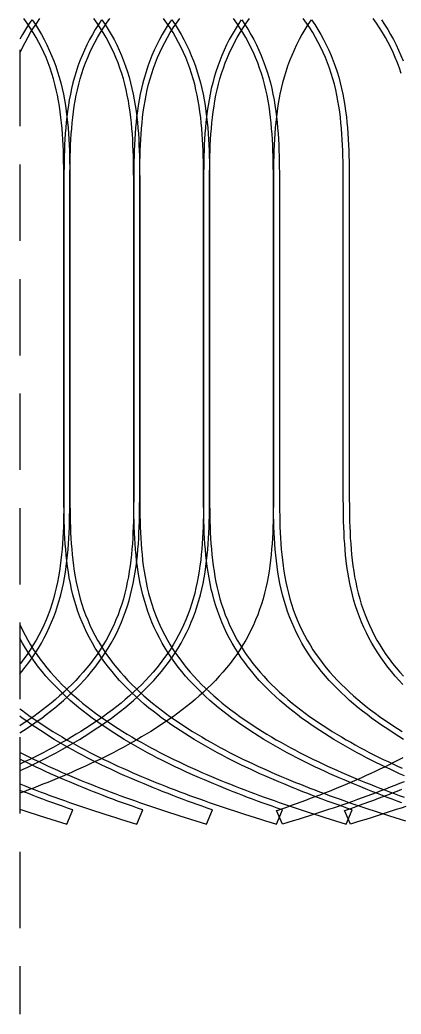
# Model space of a CAD drawing. Header units: metres. Extents: x -2 to 44.3, y -14 to 11.
# Drawn here: x 18.56 to 21.73, y -1.58 to 6.69 of the extents above; entities that cross this region are included whole.
import ezdxf

# ---------------------------------------------------------------- set-up
doc = ezdxf.new("R2010")
doc.units = ezdxf.units.M
doc.header["$LTSCALE"] = 0.05
doc.linetypes.add('DASHED', pattern=[19.05, 12.7, -6.35])
doc.layers.get('0').update_dxf_attribs({"linetype": 'DASHED'})
for name, color, linetype in [('back-layer1', 7, 'Continuous'), ('back-layer2', 7, 'Continuous'), ('front-layer1', 7, 'Continuous')]:
    doc.layers.add(name, color=color, linetype=linetype)

msp = doc.modelspace()

# ---------------------------------------------------------------- linework, layer by layer
msp.add_line((18.5553, 9.2951), (18.5553, -1.58))
msp.add_line((18.5553, 9.2951), (18.5553, -1.58))
at = {"layer": 'back-layer1', "color": 2}
for points in [[(18.5553, 6.4124), (18.5569, 6.4161), (18.5769, 6.4584), (18.5981, 6.5), (18.6206, 6.541), (18.6444, 6.5813), (18.6693, 6.6209), (18.6953, 6.6597), (18.7225, 6.6977)], [(18.5553, 1.2502), (18.5702, 1.2678), (18.6002, 1.3053), (18.6292, 1.3437), (18.6572, 1.3829), (18.684, 1.4229), (18.7097, 1.4637), (18.7342, 1.5053), (18.7575, 1.5476), (18.7794, 1.5906), (18.8, 1.6342), (18.8193, 1.6785), (18.8372, 1.7233), (18.8538, 1.7686), (18.869, 1.8144), (18.8829, 1.8605), (18.8955, 1.9069), (18.9068, 1.9535), (18.917, 2.0004), (18.926, 2.0473), (18.9339, 2.0944), (18.9408, 2.1415), (18.9468, 2.1885), (18.9519, 2.2355), (18.9561, 2.2825), (18.9597, 2.3293), (18.9626, 2.376), (18.965, 2.4226), (18.9669, 2.469), (18.9683, 2.5152), (18.9693, 2.5613), (18.9701, 2.6072), (18.9706, 2.6529), (18.9709, 2.6986), (18.9711, 2.744), (18.9712, 2.7894), (18.9712, 2.8347), (18.9712, 2.88), (18.9712, 4.0355), (18.9712, 5.2362), (18.9712, 5.2815), (18.9713, 5.3268), (18.9715, 5.3722), (18.9718, 5.4176), (18.9723, 5.4631), (18.9731, 5.5088), (18.9741, 5.5545), (18.9755, 5.6003), (18.9773, 5.6462), (18.9797, 5.6922), (18.9826, 5.7382), (18.9861, 5.7843), (18.9903, 5.8305), (18.9953, 5.8766), (19.0011, 5.9228), (19.0079, 5.9688), (19.0156, 6.0148), (19.0244, 6.0606), (19.0343, 6.1063), (19.0453, 6.1517), (19.0576, 6.1968), (19.0711, 6.2415), (19.0858, 6.2859), (19.1019, 6.3298), (19.1192, 6.3732), (19.1379, 6.4161), (19.1579, 6.4584), (19.1791, 6.5), (19.2016, 6.541), (19.2254, 6.5813), (19.2503, 6.6209), (19.2763, 6.6597), (19.3035, 6.6977)], [(18.5553, 0.7577), (18.5852, 0.777), (18.6234, 0.8023), (18.6613, 0.8283), (18.6991, 0.8549), (18.7366, 0.8821), (18.7738, 0.9101), (18.8107, 0.9387), (18.8472, 0.968), (18.8833, 0.9981), (18.9189, 1.029), (18.9541, 1.0606), (18.9887, 1.0931), (19.0226, 1.1264), (19.0559, 1.1605), (19.0885, 1.1954), (19.1203, 1.2312), (19.1512, 1.2678), (19.1812, 1.3053), (19.2102, 1.3437), (19.2382, 1.3829), (19.265, 1.4229), (19.2907, 1.4637), (19.3152, 1.5053), (19.3385, 1.5476), (19.3604, 1.5906), (19.381, 1.6342), (19.4003, 1.6785), (19.4182, 1.7233), (19.4348, 1.7686), (19.45, 1.8144), (19.4639, 1.8605), (19.4765, 1.9069), (19.4878, 1.9535), (19.498, 2.0004), (19.507, 2.0473), (19.5149, 2.0944), (19.5218, 2.1415), (19.5278, 2.1885), (19.5329, 2.2355), (19.5371, 2.2825), (19.5407, 2.3293), (19.5436, 2.376), (19.546, 2.4226), (19.5479, 2.469), (19.5493, 2.5152), (19.5503, 2.5613), (19.5511, 2.6072), (19.5516, 2.6529), (19.5519, 2.6986), (19.5521, 2.744), (19.5522, 2.7894), (19.5522, 2.8347), (19.5522, 2.88), (19.5522, 4.0355), (19.5522, 5.2362), (19.5522, 5.2815), (19.5523, 5.3268), (19.5525, 5.3722), (19.5528, 5.4176), (19.5533, 5.4631), (19.5541, 5.5088), (19.5551, 5.5545), (19.5565, 5.6003), (19.5583, 5.6462), (19.5607, 5.6922), (19.5636, 5.7382), (19.5671, 5.7843), (19.5713, 5.8305), (19.5763, 5.8766), (19.5821, 5.9228), (19.5889, 5.9688), (19.5966, 6.0148), (19.6054, 6.0606), (19.6153, 6.1063), (19.6263, 6.1517), (19.6386, 6.1968), (19.6521, 6.2415), (19.6668, 6.2859), (19.6829, 6.3298), (19.7002, 6.3732), (19.7189, 6.4161), (19.7389, 6.4584), (19.7601, 6.5), (19.7826, 6.541), (19.8064, 6.5813), (19.8313, 6.6209), (19.8573, 6.6597), (19.8845, 6.6977)], [(18.5553, 0.4436), (18.5814, 0.4558), (18.6207, 0.4744), (18.6601, 0.4933), (18.6994, 0.5126), (18.7386, 0.5323), (18.7778, 0.5523), (18.817, 0.5727), (18.8561, 0.5935), (18.8952, 0.6147), (18.9342, 0.6364), (18.9731, 0.6586), (19.012, 0.6812), (19.0507, 0.7043), (19.0893, 0.728), (19.1278, 0.7522), (19.1662, 0.777), (19.2044, 0.8023), (19.2423, 0.8283), (19.2801, 0.8549), (19.3176, 0.8821), (19.3548, 0.9101), (19.3917, 0.9387), (19.4282, 0.968), (19.4643, 0.9981), (19.4999, 1.029), (19.5351, 1.0606), (19.5697, 1.0931), (19.6036, 1.1264), (19.6369, 1.1605), (19.6695, 1.1954), (19.7013, 1.2312), (19.7322, 1.2678), (19.7622, 1.3053), (19.7912, 1.3437), (19.8192, 1.3829), (19.846, 1.4229), (19.8717, 1.4637), (19.8962, 1.5053), (19.9195, 1.5476), (19.9414, 1.5906), (19.962, 1.6342), (19.9813, 1.6785), (19.9992, 1.7233), (20.0158, 1.7686), (20.031, 1.8144), (20.0449, 1.8605), (20.0575, 1.9069), (20.0688, 1.9535), (20.079, 2.0004), (20.088, 2.0473), (20.0959, 2.0944), (20.1028, 2.1415), (20.1088, 2.1885), (20.1139, 2.2355), (20.1181, 2.2825), (20.1217, 2.3293), (20.1246, 2.376), (20.127, 2.4226), (20.1289, 2.469), (20.1303, 2.5152), (20.1313, 2.5613), (20.1321, 2.6072), (20.1326, 2.6529), (20.1329, 2.6986), (20.1331, 2.744), (20.1332, 2.7894), (20.1332, 2.8347), (20.1332, 2.88), (20.1332, 4.0355), (20.1332, 5.2362), (20.1332, 5.2815), (20.1333, 5.3268), (20.1335, 5.3722), (20.1338, 5.4176), (20.1343, 5.4631), (20.1351, 5.5088), (20.1361, 5.5545), (20.1375, 5.6003), (20.1393, 5.6462), (20.1417, 5.6922), (20.1446, 5.7382), (20.1481, 5.7843), (20.1523, 5.8305), (20.1573, 5.8766), (20.1631, 5.9228), (20.1699, 5.9688), (20.1776, 6.0148), (20.1864, 6.0606), (20.1963, 6.1063), (20.2073, 6.1517), (20.2196, 6.1968), (20.2331, 6.2415), (20.2478, 6.2859), (20.2639, 6.3298), (20.2812, 6.3732), (20.2999, 6.4161), (20.3199, 6.4584), (20.3411, 6.5), (20.3636, 6.541), (20.3874, 6.5813), (20.4123, 6.6209), (20.4383, 6.6597), (20.4655, 6.6977)], [(18.6542, 6.6881), (18.6274, 6.6481), (18.6017, 6.6073), (18.5772, 6.5657), (18.5553, 6.5259)], [(19.2352, 6.6881), (19.2084, 6.6481), (19.1827, 6.6073), (19.1582, 6.5657), (19.1349, 6.5234), (19.113, 6.4804), (19.0924, 6.4368), (19.0731, 6.3925), (19.0552, 6.3477), (19.0386, 6.3024), (19.0234, 6.2566), (19.0095, 6.2105), (18.9969, 6.1641), (18.9855, 6.1175), (18.9754, 6.0706), (18.9664, 6.0237), (18.9585, 5.9766), (18.9516, 5.9295), (18.9456, 5.8825), (18.9405, 5.8355), (18.9362, 5.7885), (18.9327, 5.7417), (18.9297, 5.695), (18.9274, 5.6484), (18.9255, 5.602), (18.9241, 5.5558), (18.9231, 5.5097), (18.9223, 5.4638), (18.9218, 5.4181), (18.9215, 5.3724), (18.9213, 5.327), (18.9212, 5.2816), (18.9212, 5.2363), (18.9212, 4.0355), (18.9212, 2.88), (18.9212, 2.8348), (18.9212, 2.7895), (18.9211, 2.7442), (18.9209, 2.6988), (18.9206, 2.6534), (18.9201, 2.6079), (18.9193, 2.5622), (18.9183, 2.5165), (18.9169, 2.4707), (18.915, 2.4248), (18.9127, 2.3788), (18.9098, 2.3328), (18.9063, 2.2867), (18.9021, 2.2405), (18.8971, 2.1944), (18.8913, 2.1482), (18.8845, 2.1022), (18.8768, 2.0562), (18.868, 2.0104), (18.8581, 1.9647), (18.8471, 1.9193), (18.8348, 1.8742), (18.8213, 1.8295), (18.8066, 1.7851), (18.7905, 1.7412), (18.7731, 1.6978), (18.7545, 1.6549), (18.7345, 1.6126), (18.7133, 1.571), (18.6908, 1.53), (18.667, 1.4897), (18.6421, 1.4501), (18.6161, 1.4113), (18.5889, 1.3733), (18.5607, 1.336), (18.5553, 1.3292)], [(19.8162, 6.6881), (19.7894, 6.6481), (19.7637, 6.6073), (19.7392, 6.5657), (19.7159, 6.5234), (19.694, 6.4804), (19.6734, 6.4368), (19.6541, 6.3925), (19.6362, 6.3477), (19.6196, 6.3024), (19.6044, 6.2566), (19.5905, 6.2105), (19.5779, 6.1641), (19.5665, 6.1175), (19.5564, 6.0706), (19.5474, 6.0237), (19.5395, 5.9766), (19.5326, 5.9295), (19.5266, 5.8825), (19.5215, 5.8355), (19.5172, 5.7885), (19.5137, 5.7417), (19.5107, 5.695), (19.5084, 5.6484), (19.5065, 5.602), (19.5051, 5.5558), (19.5041, 5.5097), (19.5033, 5.4638), (19.5028, 5.4181), (19.5025, 5.3724), (19.5023, 5.327), (19.5022, 5.2816), (19.5022, 5.2363), (19.5022, 4.0355), (19.5022, 2.88), (19.5022, 2.8348), (19.5022, 2.7895), (19.5021, 2.7442), (19.5019, 2.6988), (19.5016, 2.6534), (19.5011, 2.6079), (19.5003, 2.5622), (19.4993, 2.5165), (19.4979, 2.4707), (19.496, 2.4248), (19.4937, 2.3788), (19.4908, 2.3328), (19.4873, 2.2867), (19.4831, 2.2405), (19.4781, 2.1944), (19.4723, 2.1482), (19.4655, 2.1022), (19.4578, 2.0562), (19.449, 2.0104), (19.4391, 1.9647), (19.4281, 1.9193), (19.4158, 1.8742), (19.4023, 1.8295), (19.3876, 1.7851), (19.3715, 1.7412), (19.3541, 1.6978), (19.3355, 1.6549), (19.3155, 1.6126), (19.2943, 1.571), (19.2718, 1.53), (19.248, 1.4897), (19.2231, 1.4501), (19.1971, 1.4113), (19.1699, 1.3733), (19.1417, 1.336), (19.1126, 1.2996), (19.0825, 1.2639), (19.0515, 1.229), (19.0198, 1.195), (18.9873, 1.1617), (18.9541, 1.1292), (18.9202, 1.0975), (18.8858, 1.0665), (18.8509, 1.0362), (18.8155, 1.0067), (18.7797, 0.9779), (18.7435, 0.9498), (18.7069, 0.9223), (18.67, 0.8955), (18.6328, 0.8694), (18.5954, 0.8438), (18.5578, 0.8188), (18.5553, 0.8172)], [(20.3972, 6.6881), (20.3704, 6.6481), (20.3447, 6.6073), (20.3202, 6.5657), (20.2969, 6.5234), (20.275, 6.4804), (20.2544, 6.4368), (20.2351, 6.3925), (20.2172, 6.3477), (20.2006, 6.3024), (20.1854, 6.2566), (20.1715, 6.2105), (20.1589, 6.1641), (20.1475, 6.1175), (20.1374, 6.0706), (20.1284, 6.0237), (20.1205, 5.9766), (20.1136, 5.9295), (20.1076, 5.8825), (20.1025, 5.8355), (20.0982, 5.7885), (20.0947, 5.7417), (20.0917, 5.695), (20.0894, 5.6484), (20.0875, 5.602), (20.0861, 5.5558), (20.0851, 5.5097), (20.0843, 5.4638), (20.0838, 5.4181), (20.0835, 5.3724), (20.0833, 5.327), (20.0832, 5.2816), (20.0832, 5.2363), (20.0832, 4.0355), (20.0832, 2.88), (20.0832, 2.8348), (20.0832, 2.7895), (20.0831, 2.7442), (20.0829, 2.6988), (20.0826, 2.6534), (20.0821, 2.6079), (20.0813, 2.5622), (20.0803, 2.5165), (20.0789, 2.4707), (20.077, 2.4248), (20.0747, 2.3788), (20.0718, 2.3328), (20.0683, 2.2867), (20.0641, 2.2405), (20.0591, 2.1944), (20.0533, 2.1482), (20.0465, 2.1022), (20.0388, 2.0562), (20.03, 2.0104), (20.0201, 1.9647), (20.0091, 1.9193), (19.9968, 1.8742), (19.9833, 1.8295), (19.9686, 1.7851), (19.9525, 1.7412), (19.9351, 1.6978), (19.9165, 1.6549), (19.8965, 1.6126), (19.8753, 1.571), (19.8528, 1.53), (19.829, 1.4897), (19.8041, 1.4501), (19.7781, 1.4113), (19.7509, 1.3733), (19.7227, 1.336), (19.6936, 1.2996), (19.6635, 1.2639), (19.6325, 1.229), (19.6008, 1.195), (19.5683, 1.1617), (19.5351, 1.1292), (19.5012, 1.0975), (19.4668, 1.0665), (19.4319, 1.0362), (19.3965, 1.0067), (19.3607, 0.9779), (19.3245, 0.9498), (19.2879, 0.9223), (19.251, 0.8955), (19.2138, 0.8694), (19.1764, 0.8438), (19.1388, 0.8188), (19.101, 0.7944), (19.063, 0.7705), (19.0248, 0.7471), (18.9866, 0.7243), (18.9482, 0.7019), (18.9097, 0.68), (18.8711, 0.6586), (18.8324, 0.6375), (18.7937, 0.6169), (18.7549, 0.5967), (18.7161, 0.5769), (18.6772, 0.5574), (18.6382, 0.5383), (18.5992, 0.5195), (18.5601, 0.501), (18.5553, 0.4988)], [(20.9782, 6.6881), (20.9514, 6.6481), (20.9257, 6.6073), (20.9012, 6.5657), (20.8779, 6.5234), (20.856, 6.4804), (20.8354, 6.4368), (20.8161, 6.3925), (20.7982, 6.3477), (20.7816, 6.3024), (20.7664, 6.2566), (20.7525, 6.2105), (20.7399, 6.1641), (20.7285, 6.1175), (20.7184, 6.0706), (20.7094, 6.0237), (20.7015, 5.9766), (20.6946, 5.9295), (20.6886, 5.8825), (20.6835, 5.8355), (20.6792, 5.7885), (20.6757, 5.7417), (20.6727, 5.695), (20.6704, 5.6484), (20.6685, 5.602), (20.6671, 5.5558), (20.6661, 5.5097), (20.6653, 5.4638), (20.6648, 5.4181), (20.6645, 5.3724), (20.6643, 5.327), (20.6642, 5.2816), (20.6642, 5.2363), (20.6642, 4.0355), (20.6642, 2.88), (20.6642, 2.8348), (20.6642, 2.7895), (20.6641, 2.7442), (20.6639, 2.6988), (20.6636, 2.6534), (20.6631, 2.6079), (20.6623, 2.5622), (20.6613, 2.5165), (20.6599, 2.4707), (20.658, 2.4248), (20.6557, 2.3788), (20.6528, 2.3328), (20.6493, 2.2867), (20.6451, 2.2405), (20.6401, 2.1944), (20.6343, 2.1482), (20.6275, 2.1022), (20.6198, 2.0562), (20.611, 2.0104), (20.6011, 1.9647), (20.5901, 1.9193), (20.5778, 1.8742), (20.5643, 1.8295), (20.5496, 1.7851), (20.5335, 1.7412), (20.5161, 1.6978), (20.4975, 1.6549), (20.4775, 1.6126), (20.4563, 1.571), (20.4338, 1.53), (20.41, 1.4897), (20.3851, 1.4501), (20.3591, 1.4113), (20.3319, 1.3733), (20.3037, 1.336), (20.2746, 1.2996), (20.2445, 1.2639), (20.2135, 1.229), (20.1818, 1.195), (20.1493, 1.1617), (20.1161, 1.1292), (20.0822, 1.0975), (20.0478, 1.0665), (20.0129, 1.0362), (19.9775, 1.0067), (19.9417, 0.9779), (19.9055, 0.9498), (19.8689, 0.9223), (19.832, 0.8955), (19.7948, 0.8694), (19.7574, 0.8438), (19.7198, 0.8188), (19.682, 0.7944), (19.644, 0.7705), (19.6058, 0.7471), (19.5676, 0.7243), (19.5292, 0.7019), (19.4907, 0.68), (19.4521, 0.6586), (19.4134, 0.6375), (19.3747, 0.6169), (19.3359, 0.5967), (19.2971, 0.5769), (19.2582, 0.5574), (19.2192, 0.5383), (19.1802, 0.5195), (19.1411, 0.501), (19.102, 0.4829), (19.0629, 0.465), (19.0237, 0.4474), (18.9844, 0.4301), (18.9451, 0.413), (18.9057, 0.3962), (18.8662, 0.3796), (18.8267, 0.3632), (18.7871, 0.3471), (18.7473, 0.3311), (18.7075, 0.3153), (18.6676, 0.2998), (18.6276, 0.2843), (18.5874, 0.2691), (18.5553, 0.2571)]]:
    msp.add_lwpolyline(points, dxfattribs=at)
at = {"layer": 'back-layer2', "color": 3}
for points in [[(20.6902, 0.1124), (20.6949, 0.114), (20.7352, 0.128), (20.7753, 0.1421), (20.8152, 0.1563), (20.855, 0.1706), (20.8946, 0.1851), (20.934, 0.1996), (20.9734, 0.2144), (21.0125, 0.2292), (21.0516, 0.2443), (21.0906, 0.2595), (21.1294, 0.2749), (21.1682, 0.2905), (21.2069, 0.3063), (21.2455, 0.3222), (21.2841, 0.3385), (21.3226, 0.3549), (21.361, 0.3716), (21.3994, 0.3885), (21.4377, 0.4057), (21.476, 0.4232), (21.5143, 0.441), (21.5525, 0.459), (21.5907, 0.4774), (21.6289, 0.4962), (21.667, 0.5152), (21.705, 0.5347), (21.7431, 0.5545)], [(21.7519, 0.3525), (21.7135, 0.3368), (21.6749, 0.3213), (21.6363, 0.306), (21.5975, 0.2909), (21.5587, 0.2759), (21.5197, 0.2611), (21.4806, 0.2465), (21.4414, 0.232), (21.402, 0.2176), (21.3624, 0.2034), (21.3227, 0.1892), (21.2827, 0.1752), (21.2426, 0.1613), (21.2023, 0.1475), (21.1617, 0.1338), (21.1209, 0.1201), (21.0798, 0.1065), (21.0385, 0.0931), (20.9969, 0.0796), (20.955, 0.0662), (20.9127, 0.0529), (20.8701, 0.0396), (20.8272, 0.0264), (20.7839, 0.0132), (20.7402, 0), (20.6902, 0.1124)], [(21.2542, 0.1124), (21.2589, 0.114), (21.2992, 0.128), (21.3393, 0.1421), (21.3792, 0.1563), (21.419, 0.1706), (21.4586, 0.1851), (21.498, 0.1996), (21.5374, 0.2144), (21.5765, 0.2292), (21.6156, 0.2443), (21.6546, 0.2595), (21.6934, 0.2749), (21.7322, 0.2905)], [(21.7663, 0.1475), (21.7257, 0.1338), (21.6849, 0.1201), (21.6438, 0.1065), (21.6025, 0.0931), (21.5609, 0.0796), (21.519, 0.0662), (21.4767, 0.0529), (21.4341, 0.0396), (21.3912, 0.0264), (21.3479, 0.0132), (21.3042, 0), (21.2542, 0.1124)]]:
    msp.add_lwpolyline(points, dxfattribs=at)
at = {"layer": 'front-layer1', "color": 2}
for points in [[(18.5553, 1.6586), (18.5569, 1.6549), (18.5769, 1.6126), (18.5981, 1.571), (18.6206, 1.53), (18.6444, 1.4897), (18.6693, 1.4501), (18.6953, 1.4113), (18.7225, 1.3733), (18.7507, 1.336), (18.7798, 1.2996), (18.8099, 1.2639), (18.8409, 1.229), (18.8726, 1.195), (18.9051, 1.1617), (18.9383, 1.1292), (18.9721, 1.0975), (19.0065, 1.0665), (19.0415, 1.0362), (19.0769, 1.0067), (19.1127, 0.9779), (19.1489, 0.9498), (19.1855, 0.9223), (19.2224, 0.8955), (19.2596, 0.8694), (19.297, 0.8438), (19.3346, 0.8188), (19.3724, 0.7944), (19.4104, 0.7705), (19.4486, 0.7471), (19.4868, 0.7243), (19.5252, 0.7019), (19.5637, 0.68), (19.6023, 0.6586), (19.6409, 0.6375), (19.6797, 0.6169), (19.7185, 0.5967), (19.7573, 0.5769), (19.7962, 0.5574), (19.8352, 0.5383), (19.8742, 0.5195), (19.9133, 0.501), (19.9524, 0.4829), (19.9915, 0.465), (20.0307, 0.4474), (20.07, 0.4301), (20.1093, 0.413), (20.1487, 0.3962), (20.1882, 0.3796), (20.2277, 0.3632), (20.2673, 0.3471), (20.3071, 0.3311), (20.3469, 0.3153), (20.3868, 0.2998), (20.4268, 0.2843), (20.467, 0.2691), (20.5073, 0.254), (20.5477, 0.239), (20.5883, 0.2242), (20.6291, 0.2096), (20.67, 0.195), (20.7112, 0.1805), (20.7525, 0.1662), (20.7941, 0.152), (20.8359, 0.1378), (20.8779, 0.1238), (20.9202, 0.1098), (20.9628, 0.0959), (21.0057, 0.082), (21.0489, 0.0683), (21.0924, 0.0545), (21.1363, 0.0408), (21.1805, 0.0272), (21.2252, 0.0136), (21.2702, 0), (21.3202, 0.1179), (21.3172, 0.1189), (21.2757, 0.1333), (21.2344, 0.1478), (21.1932, 0.1625), (21.1523, 0.1772), (21.1115, 0.1921), (21.0708, 0.2071), (21.0303, 0.2223), (20.99, 0.2376), (20.9497, 0.2531), (20.9096, 0.2688), (20.8695, 0.2847), (20.8296, 0.3007), (20.7897, 0.317), (20.7499, 0.3335), (20.7102, 0.3502), (20.6705, 0.3671), (20.6309, 0.3843), (20.5914, 0.4017), (20.5519, 0.4194), (20.5124, 0.4374), (20.473, 0.4558), (20.4337, 0.4744), (20.3943, 0.4933), (20.355, 0.5126), (20.3158, 0.5323), (20.2766, 0.5523), (20.2374, 0.5727), (20.1983, 0.5935), (20.1592, 0.6147), (20.1202, 0.6364), (20.0813, 0.6586), (20.0424, 0.6812), (20.0037, 0.7043), (19.965, 0.728), (19.9265, 0.7522), (19.8882, 0.777), (19.85, 0.8023), (19.812, 0.8283), (19.7743, 0.8549), (19.7368, 0.8821), (19.6996, 0.9101), (19.6627, 0.9387), (19.6262, 0.968), (19.5901, 0.9981), (19.5545, 1.029), (19.5193, 1.0606), (19.4847, 1.0931), (19.4508, 1.1264), (19.4175, 1.1605), (19.3849, 1.1954), (19.3531, 1.2312), (19.3222, 1.2678), (19.2922, 1.3053), (19.2632, 1.3437), (19.2352, 1.3829), (19.2084, 1.4229), (19.1827, 1.4637), (19.1582, 1.5053), (19.1349, 1.5476), (19.113, 1.5906), (19.0924, 1.6342), (19.0731, 1.6785), (19.0552, 1.7233), (19.0386, 1.7686), (19.0234, 1.8144), (19.0095, 1.8605), (18.9969, 1.9069), (18.9855, 1.9535), (18.9754, 2.0004), (18.9664, 2.0473), (18.9585, 2.0944), (18.9516, 2.1415), (18.9456, 2.1885), (18.9405, 2.2355), (18.9362, 2.2825), (18.9327, 2.3293), (18.9297, 2.376), (18.9274, 2.4226), (18.9255, 2.469), (18.9241, 2.5152), (18.9231, 2.5613), (18.9223, 2.6072), (18.9218, 2.6529), (18.9215, 2.6986), (18.9213, 2.744), (18.9212, 2.7894), (18.9212, 2.8347), (18.9212, 4.0355), (18.9212, 5.191), (18.9212, 5.2362), (18.9212, 5.2815), (18.9211, 5.3268), (18.9209, 5.3722), (18.9206, 5.4176), (18.9201, 5.4631), (18.9193, 5.5088), (18.9183, 5.5545), (18.9169, 5.6003), (18.915, 5.6462), (18.9127, 5.6922), (18.9098, 5.7382), (18.9063, 5.7843), (18.9021, 5.8305), (18.8971, 5.8766), (18.8913, 5.9228), (18.8845, 5.9688), (18.8768, 6.0148), (18.868, 6.0606), (18.8581, 6.1063), (18.8471, 6.1517), (18.8348, 6.1968), (18.8213, 6.2415), (18.8066, 6.2859), (18.7905, 6.3298), (18.7731, 6.3732), (18.7545, 6.4161), (18.7345, 6.4584), (18.7133, 6.5), (18.6908, 6.541), (18.667, 6.5813), (18.6421, 6.6209), (18.6161, 6.6597), (18.5889, 6.6977)], [(21.7333, 0.1772), (21.6925, 0.1921), (21.6518, 0.2071), (21.6113, 0.2223), (21.571, 0.2376), (21.5307, 0.2531), (21.4906, 0.2688), (21.4505, 0.2847), (21.4106, 0.3007), (21.3707, 0.317), (21.3309, 0.3335), (21.2912, 0.3502), (21.2515, 0.3671), (21.2119, 0.3843), (21.1724, 0.4017), (21.1329, 0.4194), (21.0934, 0.4374), (21.054, 0.4558), (21.0147, 0.4744), (20.9753, 0.4933), (20.936, 0.5126), (20.8968, 0.5323), (20.8576, 0.5523), (20.8184, 0.5727), (20.7793, 0.5935), (20.7402, 0.6147), (20.7012, 0.6364), (20.6623, 0.6586), (20.6234, 0.6812), (20.5847, 0.7043), (20.546, 0.728), (20.5075, 0.7522), (20.4692, 0.777), (20.431, 0.8023), (20.393, 0.8283), (20.3553, 0.8549), (20.3178, 0.8821), (20.2806, 0.9101), (20.2437, 0.9387), (20.2072, 0.968), (20.1711, 0.9981), (20.1355, 1.029), (20.1003, 1.0606), (20.0657, 1.0931), (20.0318, 1.1264), (19.9985, 1.1605), (19.9659, 1.1954), (19.9341, 1.2312), (19.9032, 1.2678), (19.8732, 1.3053), (19.8442, 1.3437), (19.8162, 1.3829), (19.7894, 1.4229), (19.7637, 1.4637), (19.7392, 1.5053), (19.7159, 1.5476), (19.694, 1.5906), (19.6734, 1.6342), (19.6541, 1.6785), (19.6362, 1.7233), (19.6196, 1.7686), (19.6044, 1.8144), (19.5905, 1.8605), (19.5779, 1.9069), (19.5665, 1.9535), (19.5564, 2.0004), (19.5474, 2.0473), (19.5395, 2.0944), (19.5326, 2.1415), (19.5266, 2.1885), (19.5215, 2.2355), (19.5172, 2.2825), (19.5137, 2.3293), (19.5107, 2.376), (19.5084, 2.4226), (19.5065, 2.469), (19.5051, 2.5152), (19.5041, 2.5613), (19.5033, 2.6072), (19.5028, 2.6529), (19.5025, 2.6986), (19.5023, 2.744), (19.5022, 2.7894), (19.5022, 2.8347), (19.5022, 4.0355), (19.5022, 5.191), (19.5022, 5.2362), (19.5022, 5.2815), (19.5021, 5.3268), (19.5019, 5.3722), (19.5016, 5.4176), (19.5011, 5.4631), (19.5003, 5.5088), (19.4993, 5.5545), (19.4979, 5.6003), (19.496, 5.6462), (19.4937, 5.6922), (19.4908, 5.7382), (19.4873, 5.7843), (19.4831, 5.8305), (19.4781, 5.8766), (19.4723, 5.9228), (19.4655, 5.9688), (19.4578, 6.0148), (19.449, 6.0606), (19.4391, 6.1063), (19.4281, 6.1517), (19.4158, 6.1968), (19.4023, 6.2415), (19.3876, 6.2859), (19.3715, 6.3298), (19.3541, 6.3732), (19.3355, 6.4161), (19.3155, 6.4584), (19.2943, 6.5), (19.2718, 6.541), (19.248, 6.5813), (19.2231, 6.6209), (19.1971, 6.6597), (19.1699, 6.6977)], [(21.7534, 0.4017), (21.7139, 0.4194), (21.6744, 0.4374), (21.635, 0.4558), (21.5957, 0.4744), (21.5563, 0.4933), (21.517, 0.5126), (21.4778, 0.5323), (21.4386, 0.5523), (21.3994, 0.5727), (21.3603, 0.5935), (21.3212, 0.6147), (21.2822, 0.6364), (21.2433, 0.6586), (21.2044, 0.6812), (21.1657, 0.7043), (21.127, 0.728), (21.0885, 0.7522), (21.0502, 0.777), (21.012, 0.8023), (20.974, 0.8283), (20.9363, 0.8549), (20.8988, 0.8821), (20.8616, 0.9101), (20.8247, 0.9387), (20.7882, 0.968), (20.7521, 0.9981), (20.7165, 1.029), (20.6813, 1.0606), (20.6467, 1.0931), (20.6128, 1.1264), (20.5795, 1.1605), (20.5469, 1.1954), (20.5151, 1.2312), (20.4842, 1.2678), (20.4542, 1.3053), (20.4252, 1.3437), (20.3972, 1.3829), (20.3704, 1.4229), (20.3447, 1.4637), (20.3202, 1.5053), (20.2969, 1.5476), (20.275, 1.5906), (20.2544, 1.6342), (20.2351, 1.6785), (20.2172, 1.7233), (20.2006, 1.7686), (20.1854, 1.8144), (20.1715, 1.8605), (20.1589, 1.9069), (20.1475, 1.9535), (20.1374, 2.0004), (20.1284, 2.0473), (20.1205, 2.0944), (20.1136, 2.1415), (20.1076, 2.1885), (20.1025, 2.2355), (20.0982, 2.2825), (20.0947, 2.3293), (20.0917, 2.376), (20.0894, 2.4226), (20.0875, 2.469), (20.0861, 2.5152), (20.0851, 2.5613), (20.0843, 2.6072), (20.0838, 2.6529), (20.0835, 2.6986), (20.0833, 2.744), (20.0832, 2.7894), (20.0832, 2.8347), (20.0832, 4.0355), (20.0832, 5.191), (20.0832, 5.2362), (20.0832, 5.2815), (20.0831, 5.3268), (20.0829, 5.3722), (20.0826, 5.4176), (20.0821, 5.4631), (20.0813, 5.5088), (20.0803, 5.5545), (20.0789, 5.6003), (20.077, 5.6462), (20.0747, 5.6922), (20.0718, 5.7382), (20.0683, 5.7843), (20.0641, 5.8305), (20.0591, 5.8766), (20.0533, 5.9228), (20.0465, 5.9688), (20.0388, 6.0148), (20.03, 6.0606), (20.0201, 6.1063), (20.0091, 6.1517), (19.9968, 6.1968), (19.9833, 6.2415), (19.9686, 6.2859), (19.9525, 6.3298), (19.9351, 6.3732), (19.9165, 6.4161), (19.8965, 6.4584), (19.8753, 6.5), (19.8528, 6.541), (19.829, 6.5813), (19.8041, 6.6209), (19.7781, 6.6597), (19.7509, 6.6977)], [(21.7467, 0.7043), (21.708, 0.728), (21.6695, 0.7522), (21.6312, 0.777), (21.593, 0.8023), (21.555, 0.8283), (21.5173, 0.8549), (21.4798, 0.8821), (21.4426, 0.9101), (21.4057, 0.9387), (21.3692, 0.968), (21.3331, 0.9981), (21.2975, 1.029), (21.2623, 1.0606), (21.2277, 1.0931), (21.1938, 1.1264), (21.1605, 1.1605), (21.1279, 1.1954), (21.0961, 1.2312), (21.0652, 1.2678), (21.0352, 1.3053), (21.0062, 1.3437), (20.9782, 1.3829), (20.9514, 1.4229), (20.9257, 1.4637), (20.9012, 1.5053), (20.8779, 1.5476), (20.856, 1.5906), (20.8354, 1.6342), (20.8161, 1.6785), (20.7982, 1.7233), (20.7816, 1.7686), (20.7664, 1.8144), (20.7525, 1.8605), (20.7399, 1.9069), (20.7285, 1.9535), (20.7184, 2.0004), (20.7094, 2.0473), (20.7015, 2.0944), (20.6946, 2.1415), (20.6886, 2.1885), (20.6835, 2.2355), (20.6792, 2.2825), (20.6757, 2.3293), (20.6727, 2.376), (20.6704, 2.4226), (20.6685, 2.469), (20.6671, 2.5152), (20.6661, 2.5613), (20.6653, 2.6072), (20.6648, 2.6529), (20.6645, 2.6986), (20.6643, 2.744), (20.6642, 2.7894), (20.6642, 2.8347), (20.6642, 4.0355), (20.6642, 5.191), (20.6642, 5.2362), (20.6642, 5.2815), (20.6641, 5.3268), (20.6639, 5.3722), (20.6636, 5.4176), (20.6631, 5.4631), (20.6623, 5.5088), (20.6613, 5.5545), (20.6599, 5.6003), (20.658, 5.6462), (20.6557, 5.6922), (20.6528, 5.7382), (20.6493, 5.7843), (20.6451, 5.8305), (20.6401, 5.8766), (20.6343, 5.9228), (20.6275, 5.9688), (20.6198, 6.0148), (20.611, 6.0606), (20.6011, 6.1063), (20.5901, 6.1517), (20.5778, 6.1968), (20.5643, 6.2415), (20.5496, 6.2859), (20.5335, 6.3298), (20.5161, 6.3732), (20.4975, 6.4161), (20.4775, 6.4584), (20.4563, 6.5), (20.4338, 6.541), (20.41, 6.5813), (20.3851, 6.6209), (20.3591, 6.6597), (20.3319, 6.6977)], [(21.7415, 1.1605), (21.7089, 1.1954), (21.6771, 1.2312), (21.6462, 1.2678), (21.6162, 1.3053), (21.5872, 1.3437), (21.5592, 1.3829), (21.5324, 1.4229), (21.5067, 1.4637), (21.4822, 1.5053), (21.4589, 1.5476), (21.437, 1.5906), (21.4164, 1.6342), (21.3971, 1.6785), (21.3792, 1.7233), (21.3626, 1.7686), (21.3474, 1.8144), (21.3335, 1.8605), (21.3209, 1.9069), (21.3095, 1.9535), (21.2994, 2.0004), (21.2904, 2.0473), (21.2825, 2.0944), (21.2756, 2.1415), (21.2696, 2.1885), (21.2645, 2.2355), (21.2602, 2.2825), (21.2567, 2.3293), (21.2537, 2.376), (21.2514, 2.4226), (21.2495, 2.469), (21.2481, 2.5152), (21.2471, 2.5613), (21.2463, 2.6072), (21.2458, 2.6529), (21.2455, 2.6986), (21.2453, 2.744), (21.2452, 2.7894), (21.2452, 2.8347), (21.2452, 4.0355), (21.2452, 5.191), (21.2452, 5.2362), (21.2452, 5.2815), (21.2451, 5.3268), (21.2449, 5.3722), (21.2446, 5.4176), (21.2441, 5.4631), (21.2433, 5.5088), (21.2423, 5.5545), (21.2409, 5.6003), (21.239, 5.6462), (21.2367, 5.6922), (21.2338, 5.7382), (21.2303, 5.7843), (21.2261, 5.8305), (21.2211, 5.8766), (21.2153, 5.9228), (21.2085, 5.9688), (21.2008, 6.0148), (21.192, 6.0606), (21.1821, 6.1063), (21.1711, 6.1517), (21.1588, 6.1968), (21.1453, 6.2415), (21.1306, 6.2859), (21.1145, 6.3298), (21.0971, 6.3732), (21.0785, 6.4161), (21.0585, 6.4584), (21.0373, 6.5), (21.0148, 6.541), (20.991, 6.5813), (20.9661, 6.6209), (20.9401, 6.6597), (20.9129, 6.6977)], [(21.7263, 6.2415), (21.7116, 6.2859), (21.6955, 6.3298), (21.6781, 6.3732), (21.6595, 6.4161), (21.6395, 6.4584), (21.6183, 6.5), (21.5958, 6.541), (21.572, 6.5813), (21.5471, 6.6209), (21.5211, 6.6597), (21.4939, 6.6977)], [(18.6572, 6.6881), (18.684, 6.6481), (18.7097, 6.6073), (18.7342, 6.5657), (18.7575, 6.5234), (18.7794, 6.4804), (18.8, 6.4368), (18.8193, 6.3925), (18.8372, 6.3477), (18.8538, 6.3024), (18.869, 6.2566), (18.8829, 6.2105), (18.8955, 6.1641), (18.9068, 6.1175), (18.917, 6.0706), (18.926, 6.0237), (18.9339, 5.9766), (18.9408, 5.9295), (18.9468, 5.8825), (18.9519, 5.8355), (18.9561, 5.7885), (18.9597, 5.7417), (18.9626, 5.695), (18.965, 5.6484), (18.9669, 5.602), (18.9683, 5.5558), (18.9693, 5.5097), (18.9701, 5.4638), (18.9706, 5.4181), (18.9709, 5.3724), (18.9711, 5.327), (18.9712, 5.2816), (18.9712, 5.2363), (18.9712, 5.191), (18.9712, 4.0355), (18.9712, 2.8348), (18.9712, 2.7895), (18.9713, 2.7442), (18.9715, 2.6988), (18.9718, 2.6534), (18.9723, 2.6079), (18.9731, 2.5622), (18.9741, 2.5165), (18.9755, 2.4707), (18.9773, 2.4248), (18.9797, 2.3788), (18.9826, 2.3328), (18.9861, 2.2867), (18.9903, 2.2405), (18.9953, 2.1944), (19.0011, 2.1482), (19.0079, 2.1022), (19.0156, 2.0562), (19.0244, 2.0104), (19.0343, 1.9647), (19.0453, 1.9193), (19.0576, 1.8742), (19.0711, 1.8295), (19.0858, 1.7851), (19.1019, 1.7412), (19.1192, 1.6978), (19.1379, 1.6549), (19.1579, 1.6126), (19.1791, 1.571), (19.2016, 1.53), (19.2254, 1.4897), (19.2503, 1.4501), (19.2763, 1.4113), (19.3035, 1.3733), (19.3317, 1.336), (19.3608, 1.2996), (19.3909, 1.2639), (19.4219, 1.229), (19.4536, 1.195), (19.4861, 1.1617), (19.5193, 1.1292), (19.5531, 1.0975), (19.5875, 1.0665), (19.6225, 1.0362), (19.6579, 1.0067), (19.6937, 0.9779), (19.7299, 0.9498), (19.7665, 0.9223), (19.8034, 0.8955), (19.8406, 0.8694), (19.878, 0.8438), (19.9156, 0.8188), (19.9534, 0.7944), (19.9914, 0.7705), (20.0296, 0.7471), (20.0678, 0.7243), (20.1062, 0.7019), (20.1447, 0.68), (20.1833, 0.6586), (20.2219, 0.6375), (20.2607, 0.6169), (20.2995, 0.5967), (20.3383, 0.5769), (20.3772, 0.5574), (20.4162, 0.5383), (20.4552, 0.5195), (20.4943, 0.501), (20.5334, 0.4829), (20.5725, 0.465), (20.6117, 0.4474), (20.651, 0.4301), (20.6903, 0.413), (20.7297, 0.3962), (20.7692, 0.3796), (20.8087, 0.3632), (20.8483, 0.3471), (20.8881, 0.3311), (20.9279, 0.3153), (20.9678, 0.2998), (21.0078, 0.2843), (21.048, 0.2691), (21.0883, 0.254), (21.1287, 0.239), (21.1693, 0.2242), (21.2101, 0.2096), (21.251, 0.195), (21.2922, 0.1805), (21.3335, 0.1662), (21.3751, 0.152), (21.4169, 0.1378), (21.4589, 0.1238), (21.5012, 0.1098), (21.5438, 0.0959), (21.5867, 0.082), (21.6299, 0.0683), (21.6734, 0.0545), (21.7173, 0.0408), (21.7615, 0.0272)], [(19.2382, 6.6881), (19.265, 6.6481), (19.2907, 6.6073), (19.3152, 6.5657), (19.3385, 6.5234), (19.3604, 6.4804), (19.381, 6.4368), (19.4003, 6.3925), (19.4182, 6.3477), (19.4348, 6.3024), (19.45, 6.2566), (19.4639, 6.2105), (19.4765, 6.1641), (19.4878, 6.1175), (19.498, 6.0706), (19.507, 6.0237), (19.5149, 5.9766), (19.5218, 5.9295), (19.5278, 5.8825), (19.5329, 5.8355), (19.5371, 5.7885), (19.5407, 5.7417), (19.5436, 5.695), (19.546, 5.6484), (19.5479, 5.602), (19.5493, 5.5558), (19.5503, 5.5097), (19.5511, 5.4638), (19.5516, 5.4181), (19.5519, 5.3724), (19.5521, 5.327), (19.5522, 5.2816), (19.5522, 5.2363), (19.5522, 5.191), (19.5522, 4.0355), (19.5522, 2.8348), (19.5522, 2.7895), (19.5523, 2.7442), (19.5525, 2.6988), (19.5528, 2.6534), (19.5533, 2.6079), (19.5541, 2.5622), (19.5551, 2.5165), (19.5565, 2.4707), (19.5583, 2.4248), (19.5607, 2.3788), (19.5636, 2.3328), (19.5671, 2.2867), (19.5713, 2.2405), (19.5763, 2.1944), (19.5821, 2.1482), (19.5889, 2.1022), (19.5966, 2.0562), (19.6054, 2.0104), (19.6153, 1.9647), (19.6263, 1.9193), (19.6386, 1.8742), (19.6521, 1.8295), (19.6668, 1.7851), (19.6829, 1.7412), (19.7002, 1.6978), (19.7189, 1.6549), (19.7389, 1.6126), (19.7601, 1.571), (19.7826, 1.53), (19.8064, 1.4897), (19.8313, 1.4501), (19.8573, 1.4113), (19.8845, 1.3733), (19.9127, 1.336), (19.9418, 1.2996), (19.9719, 1.2639), (20.0029, 1.229), (20.0346, 1.195), (20.0671, 1.1617), (20.1003, 1.1292), (20.1341, 1.0975), (20.1685, 1.0665), (20.2035, 1.0362), (20.2389, 1.0067), (20.2747, 0.9779), (20.3109, 0.9498), (20.3475, 0.9223), (20.3844, 0.8955), (20.4216, 0.8694), (20.459, 0.8438), (20.4966, 0.8188), (20.5344, 0.7944), (20.5724, 0.7705), (20.6106, 0.7471), (20.6488, 0.7243), (20.6872, 0.7019), (20.7257, 0.68), (20.7643, 0.6586), (20.8029, 0.6375), (20.8417, 0.6169), (20.8805, 0.5967), (20.9193, 0.5769), (20.9582, 0.5574), (20.9972, 0.5383), (21.0362, 0.5195), (21.0753, 0.501), (21.1144, 0.4829), (21.1535, 0.465), (21.1927, 0.4474), (21.232, 0.4301), (21.2713, 0.413), (21.3107, 0.3962), (21.3502, 0.3796), (21.3897, 0.3632), (21.4293, 0.3471), (21.4691, 0.3311), (21.5089, 0.3153), (21.5488, 0.2998), (21.5888, 0.2843), (21.629, 0.2691), (21.6693, 0.254), (21.7097, 0.239), (21.7503, 0.2242)], [(19.8192, 6.6881), (19.846, 6.6481), (19.8717, 6.6073), (19.8962, 6.5657), (19.9195, 6.5234), (19.9414, 6.4804), (19.962, 6.4368), (19.9813, 6.3925), (19.9992, 6.3477), (20.0158, 6.3024), (20.031, 6.2566), (20.0449, 6.2105), (20.0575, 6.1641), (20.0688, 6.1175), (20.079, 6.0706), (20.088, 6.0237), (20.0959, 5.9766), (20.1028, 5.9295), (20.1088, 5.8825), (20.1139, 5.8355), (20.1181, 5.7885), (20.1217, 5.7417), (20.1246, 5.695), (20.127, 5.6484), (20.1289, 5.602), (20.1303, 5.5558), (20.1313, 5.5097), (20.1321, 5.4638), (20.1326, 5.4181), (20.1329, 5.3724), (20.1331, 5.327), (20.1332, 5.2816), (20.1332, 5.2363), (20.1332, 5.191), (20.1332, 4.0355), (20.1332, 2.8348), (20.1332, 2.7895), (20.1333, 2.7442), (20.1335, 2.6988), (20.1338, 2.6534), (20.1343, 2.6079), (20.1351, 2.5622), (20.1361, 2.5165), (20.1375, 2.4707), (20.1393, 2.4248), (20.1417, 2.3788), (20.1446, 2.3328), (20.1481, 2.2867), (20.1523, 2.2405), (20.1573, 2.1944), (20.1631, 2.1482), (20.1699, 2.1022), (20.1776, 2.0562), (20.1864, 2.0104), (20.1963, 1.9647), (20.2073, 1.9193), (20.2196, 1.8742), (20.2331, 1.8295), (20.2478, 1.7851), (20.2639, 1.7412), (20.2812, 1.6978), (20.2999, 1.6549), (20.3199, 1.6126), (20.3411, 1.571), (20.3636, 1.53), (20.3874, 1.4897), (20.4123, 1.4501), (20.4383, 1.4113), (20.4655, 1.3733), (20.4937, 1.336), (20.5228, 1.2996), (20.5529, 1.2639), (20.5839, 1.229), (20.6156, 1.195), (20.6481, 1.1617), (20.6813, 1.1292), (20.7151, 1.0975), (20.7495, 1.0665), (20.7845, 1.0362), (20.8199, 1.0067), (20.8557, 0.9779), (20.8919, 0.9498), (20.9285, 0.9223), (20.9654, 0.8955), (21.0026, 0.8694), (21.04, 0.8438), (21.0776, 0.8188), (21.1154, 0.7944), (21.1534, 0.7705), (21.1916, 0.7471), (21.2298, 0.7243), (21.2682, 0.7019), (21.3067, 0.68), (21.3453, 0.6586), (21.3839, 0.6375), (21.4227, 0.6169), (21.4615, 0.5967), (21.5003, 0.5769), (21.5392, 0.5574), (21.5782, 0.5383), (21.6172, 0.5195), (21.6563, 0.501), (21.6954, 0.4829), (21.7345, 0.465)], [(20.4002, 6.6881), (20.427, 6.6481), (20.4527, 6.6073), (20.4772, 6.5657), (20.5005, 6.5234), (20.5224, 6.4804), (20.543, 6.4368), (20.5623, 6.3925), (20.5802, 6.3477), (20.5968, 6.3024), (20.612, 6.2566), (20.6259, 6.2105), (20.6385, 6.1641), (20.6498, 6.1175), (20.66, 6.0706), (20.669, 6.0237), (20.6769, 5.9766), (20.6838, 5.9295), (20.6898, 5.8825), (20.6949, 5.8355), (20.6991, 5.7885), (20.7027, 5.7417), (20.7056, 5.695), (20.708, 5.6484), (20.7099, 5.602), (20.7113, 5.5558), (20.7123, 5.5097), (20.7131, 5.4638), (20.7136, 5.4181), (20.7139, 5.3724), (20.7141, 5.327), (20.7142, 5.2816), (20.7142, 5.2363), (20.7142, 5.191), (20.7142, 4.0355), (20.7142, 2.8348), (20.7142, 2.7895), (20.7143, 2.7442), (20.7145, 2.6988), (20.7148, 2.6534), (20.7153, 2.6079), (20.7161, 2.5622), (20.7171, 2.5165), (20.7185, 2.4707), (20.7203, 2.4248), (20.7227, 2.3788), (20.7256, 2.3328), (20.7291, 2.2867), (20.7333, 2.2405), (20.7383, 2.1944), (20.7441, 2.1482), (20.7509, 2.1022), (20.7586, 2.0562), (20.7674, 2.0104), (20.7773, 1.9647), (20.7883, 1.9193), (20.8006, 1.8742), (20.8141, 1.8295), (20.8288, 1.7851), (20.8449, 1.7412), (20.8622, 1.6978), (20.8809, 1.6549), (20.9009, 1.6126), (20.9221, 1.571), (20.9446, 1.53), (20.9684, 1.4897), (20.9933, 1.4501), (21.0193, 1.4113), (21.0465, 1.3733), (21.0747, 1.336), (21.1038, 1.2996), (21.1339, 1.2639), (21.1649, 1.229), (21.1966, 1.195), (21.2291, 1.1617), (21.2623, 1.1292), (21.2961, 1.0975), (21.3305, 1.0665), (21.3655, 1.0362), (21.4009, 1.0067), (21.4367, 0.9779), (21.4729, 0.9498), (21.5095, 0.9223), (21.5464, 0.8955), (21.5836, 0.8694), (21.621, 0.8438), (21.6586, 0.8188), (21.6964, 0.7944), (21.7344, 0.7705)], [(20.9812, 6.6881), (21.008, 6.6481), (21.0337, 6.6073), (21.0582, 6.5657), (21.0815, 6.5234), (21.1034, 6.4804), (21.124, 6.4368), (21.1433, 6.3925), (21.1612, 6.3477), (21.1778, 6.3024), (21.193, 6.2566), (21.2069, 6.2105), (21.2195, 6.1641), (21.2308, 6.1175), (21.241, 6.0706), (21.25, 6.0237), (21.2579, 5.9766), (21.2648, 5.9295), (21.2708, 5.8825), (21.2759, 5.8355), (21.2801, 5.7885), (21.2837, 5.7417), (21.2866, 5.695), (21.289, 5.6484), (21.2909, 5.602), (21.2923, 5.5558), (21.2933, 5.5097), (21.2941, 5.4638), (21.2946, 5.4181), (21.2949, 5.3724), (21.2951, 5.327), (21.2952, 5.2816), (21.2952, 5.2363), (21.2952, 5.191), (21.2952, 4.0355), (21.2952, 2.8348), (21.2952, 2.7895), (21.2953, 2.7442), (21.2955, 2.6988), (21.2958, 2.6534), (21.2963, 2.6079), (21.2971, 2.5622), (21.2981, 2.5165), (21.2995, 2.4707), (21.3013, 2.4248), (21.3037, 2.3788), (21.3066, 2.3328), (21.3101, 2.2867), (21.3143, 2.2405), (21.3193, 2.1944), (21.3251, 2.1482), (21.3319, 2.1022), (21.3396, 2.0562), (21.3484, 2.0104), (21.3583, 1.9647), (21.3693, 1.9193), (21.3816, 1.8742), (21.3951, 1.8295), (21.4098, 1.7851), (21.4259, 1.7412), (21.4432, 1.6978), (21.4619, 1.6549), (21.4819, 1.6126), (21.5031, 1.571), (21.5256, 1.53), (21.5494, 1.4897), (21.5743, 1.4501), (21.6003, 1.4113), (21.6275, 1.3733), (21.6557, 1.336), (21.6848, 1.2996), (21.7149, 1.2639), (21.7459, 1.229)], [(21.5622, 6.6881), (21.589, 6.6481), (21.6147, 6.6073), (21.6392, 6.5657), (21.6625, 6.5234), (21.6844, 6.4804), (21.705, 6.4368), (21.7243, 6.3925), (21.7422, 6.3477)], [(18.5553, 0.9596), (18.5679, 0.9498), (18.6045, 0.9223), (18.6414, 0.8955), (18.6786, 0.8694), (18.716, 0.8438), (18.7536, 0.8188), (18.7914, 0.7944), (18.8294, 0.7705), (18.8676, 0.7471), (18.9058, 0.7243), (18.9442, 0.7019), (18.9827, 0.68), (19.0213, 0.6586), (19.0599, 0.6375), (19.0987, 0.6169), (19.1375, 0.5967), (19.1763, 0.5769), (19.2152, 0.5574), (19.2542, 0.5383), (19.2932, 0.5195), (19.3323, 0.501), (19.3714, 0.4829), (19.4105, 0.465), (19.4497, 0.4474), (19.489, 0.4301), (19.5283, 0.413), (19.5677, 0.3962), (19.6072, 0.3796), (19.6467, 0.3632), (19.6863, 0.3471), (19.7261, 0.3311), (19.7659, 0.3153), (19.8058, 0.2998), (19.8458, 0.2843), (19.886, 0.2691), (19.9263, 0.254), (19.9667, 0.239), (20.0073, 0.2242), (20.0481, 0.2096), (20.089, 0.195), (20.1302, 0.1805), (20.1715, 0.1662), (20.2131, 0.152), (20.2549, 0.1378), (20.2969, 0.1238), (20.3392, 0.1098), (20.3818, 0.0959), (20.4247, 0.082), (20.4679, 0.0683), (20.5114, 0.0545), (20.5553, 0.0408), (20.5995, 0.0272), (20.6442, 0.0136), (20.6892, 0), (20.7392, 0.1179), (20.7362, 0.1189), (20.6947, 0.1333), (20.6534, 0.1478), (20.6122, 0.1625), (20.5713, 0.1772), (20.5305, 0.1921), (20.4898, 0.2071), (20.4493, 0.2223), (20.409, 0.2376), (20.3687, 0.2531), (20.3286, 0.2688), (20.2885, 0.2847), (20.2486, 0.3007), (20.2087, 0.317), (20.1689, 0.3335), (20.1292, 0.3502), (20.0895, 0.3671), (20.0499, 0.3843), (20.0104, 0.4017), (19.9709, 0.4194), (19.9314, 0.4374), (19.892, 0.4558), (19.8527, 0.4744), (19.8133, 0.4933), (19.774, 0.5126), (19.7348, 0.5323), (19.6956, 0.5523), (19.6564, 0.5727), (19.6173, 0.5935), (19.5782, 0.6147), (19.5392, 0.6364), (19.5003, 0.6586), (19.4614, 0.6812), (19.4227, 0.7043), (19.384, 0.728), (19.3455, 0.7522), (19.3072, 0.777), (19.269, 0.8023), (19.231, 0.8283), (19.1933, 0.8549), (19.1558, 0.8821), (19.1186, 0.9101), (19.0817, 0.9387), (19.0452, 0.968), (19.0091, 0.9981), (18.9735, 1.029), (18.9383, 1.0606), (18.9037, 1.0931), (18.8698, 1.1264), (18.8365, 1.1605), (18.8039, 1.1954), (18.7721, 1.2312), (18.7412, 1.2678), (18.7112, 1.3053), (18.6822, 1.3437), (18.6542, 1.3829), (18.6274, 1.4229), (18.6017, 1.4637), (18.5772, 1.5053), (18.5553, 1.5451)], [(18.5553, 0.5973), (18.5565, 0.5967), (18.5953, 0.5769), (18.6342, 0.5574), (18.6732, 0.5383), (18.7122, 0.5195), (18.7513, 0.501), (18.7904, 0.4829), (18.8295, 0.465), (18.8687, 0.4474), (18.908, 0.4301), (18.9473, 0.413), (18.9867, 0.3962), (19.0262, 0.3796), (19.0657, 0.3632), (19.1053, 0.3471), (19.1451, 0.3311), (19.1849, 0.3153), (19.2248, 0.2998), (19.2648, 0.2843), (19.305, 0.2691), (19.3453, 0.254), (19.3857, 0.239), (19.4263, 0.2242), (19.4671, 0.2096), (19.508, 0.195), (19.5492, 0.1805), (19.5905, 0.1662), (19.6321, 0.152), (19.6739, 0.1378), (19.7159, 0.1238), (19.7582, 0.1098), (19.8008, 0.0959), (19.8437, 0.082), (19.8869, 0.0683), (19.9304, 0.0545), (19.9743, 0.0408), (20.0185, 0.0272), (20.0632, 0.0136), (20.1082, 0), (20.1582, 0.1179), (20.1552, 0.1189), (20.1137, 0.1333), (20.0724, 0.1478), (20.0312, 0.1625), (19.9903, 0.1772), (19.9495, 0.1921), (19.9088, 0.2071), (19.8683, 0.2223), (19.828, 0.2376), (19.7877, 0.2531), (19.7476, 0.2688), (19.7075, 0.2847), (19.6676, 0.3007), (19.6277, 0.317), (19.5879, 0.3335), (19.5482, 0.3502), (19.5085, 0.3671), (19.4689, 0.3843), (19.4294, 0.4017), (19.3899, 0.4194), (19.3504, 0.4374), (19.311, 0.4558), (19.2717, 0.4744), (19.2323, 0.4933), (19.193, 0.5126), (19.1538, 0.5323), (19.1146, 0.5523), (19.0754, 0.5727), (19.0363, 0.5935), (18.9972, 0.6147), (18.9582, 0.6364), (18.9193, 0.6586), (18.8804, 0.6812), (18.8417, 0.7043), (18.803, 0.728), (18.7645, 0.7522), (18.7262, 0.777), (18.688, 0.8023), (18.65, 0.8283), (18.6123, 0.8549), (18.5748, 0.8821), (18.5553, 0.8968)], [(18.5553, 0.3346), (18.5641, 0.3311), (18.6039, 0.3153), (18.6438, 0.2998), (18.6838, 0.2843), (18.724, 0.2691), (18.7643, 0.254), (18.8047, 0.239), (18.8453, 0.2242), (18.8861, 0.2096), (18.927, 0.195), (18.9682, 0.1805), (19.0095, 0.1662), (19.0511, 0.152), (19.0929, 0.1378), (19.1349, 0.1238), (19.1772, 0.1098), (19.2198, 0.0959), (19.2627, 0.082), (19.3059, 0.0683), (19.3494, 0.0545), (19.3933, 0.0408), (19.4375, 0.0272), (19.4822, 0.0136), (19.5272, 0), (19.5772, 0.1179), (19.5742, 0.1189), (19.5327, 0.1333), (19.4914, 0.1478), (19.4502, 0.1625), (19.4093, 0.1772), (19.3685, 0.1921), (19.3278, 0.2071), (19.2873, 0.2223), (19.247, 0.2376), (19.2067, 0.2531), (19.1666, 0.2688), (19.1265, 0.2847), (19.0866, 0.3007), (19.0467, 0.317), (19.0069, 0.3335), (18.9672, 0.3502), (18.9275, 0.3671), (18.8879, 0.3843), (18.8484, 0.4017), (18.8089, 0.4194), (18.7694, 0.4374), (18.73, 0.4558), (18.6907, 0.4744), (18.6513, 0.4933), (18.612, 0.5126), (18.5728, 0.5323), (18.5553, 0.5412)], [(18.5553, 0.1233), (18.5962, 0.1098), (18.6388, 0.0959), (18.6817, 0.082), (18.7249, 0.0683), (18.7684, 0.0545), (18.8123, 0.0408), (18.8565, 0.0272), (18.9012, 0.0136), (18.9462, 0), (18.9962, 0.1179), (18.9932, 0.1189), (18.9517, 0.1333), (18.9104, 0.1478), (18.8692, 0.1625), (18.8283, 0.1772), (18.7875, 0.1921), (18.7468, 0.2071), (18.7063, 0.2223), (18.666, 0.2376), (18.6257, 0.2531), (18.5856, 0.2688), (18.5553, 0.2808)]]:
    msp.add_lwpolyline(points, dxfattribs=at)

doc.saveas('drawing.dxf')
